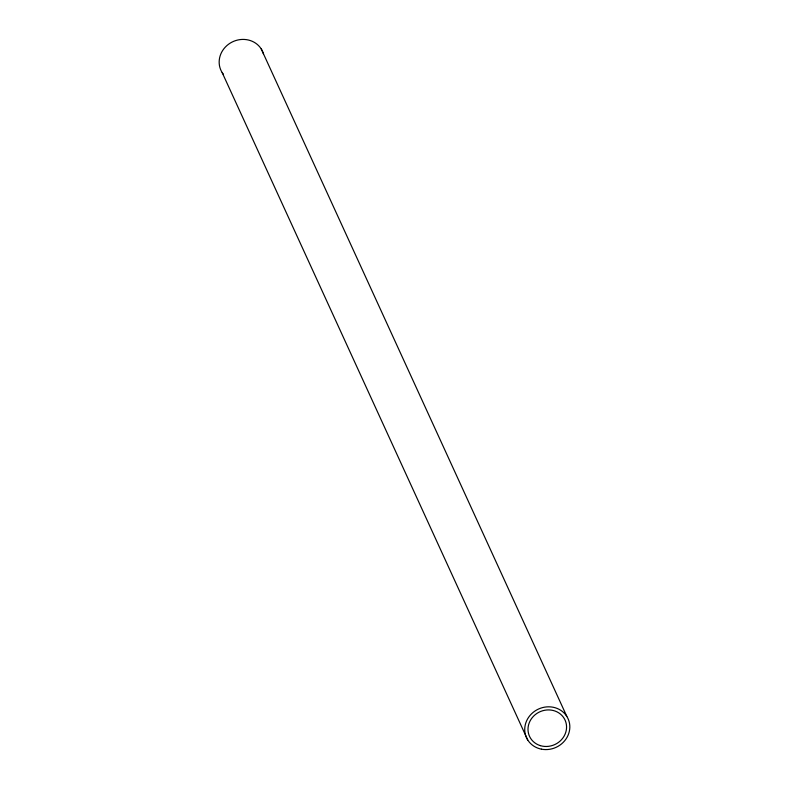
<?xml version="1.0" encoding="UTF-8"?>
<svg xmlns="http://www.w3.org/2000/svg" width="789" height="789" viewBox="0 0 789 789"><rect width="100%" height="100%" fill="white"/><g stroke="black" fill="none" stroke-linecap="round" stroke-linejoin="round"><path stroke-width="1.18" d="M261.258 48.987L566.818 716.392M222.182 72.608L527.742 740.013M223.465 74.413A22.861 21.076 -24.6 0 1 232.015 42.093A22.861 21.076 -24.6 0 1 263.516 54.007M541.432 749.165A22.861 21.076 -24.6 0 0 569.066 721.402A22.861 21.076 -24.6 0 0 531.332 714.025A22.861 21.076 -24.6 0 0 541.432 749.165M540.347 745.635A19.547 18.019 -24.6 0 0 566.334 724.253A19.547 18.019 -24.6 0 0 535.159 714.706A19.547 18.019 -24.6 0 0 540.347 745.635"/></g></svg>
